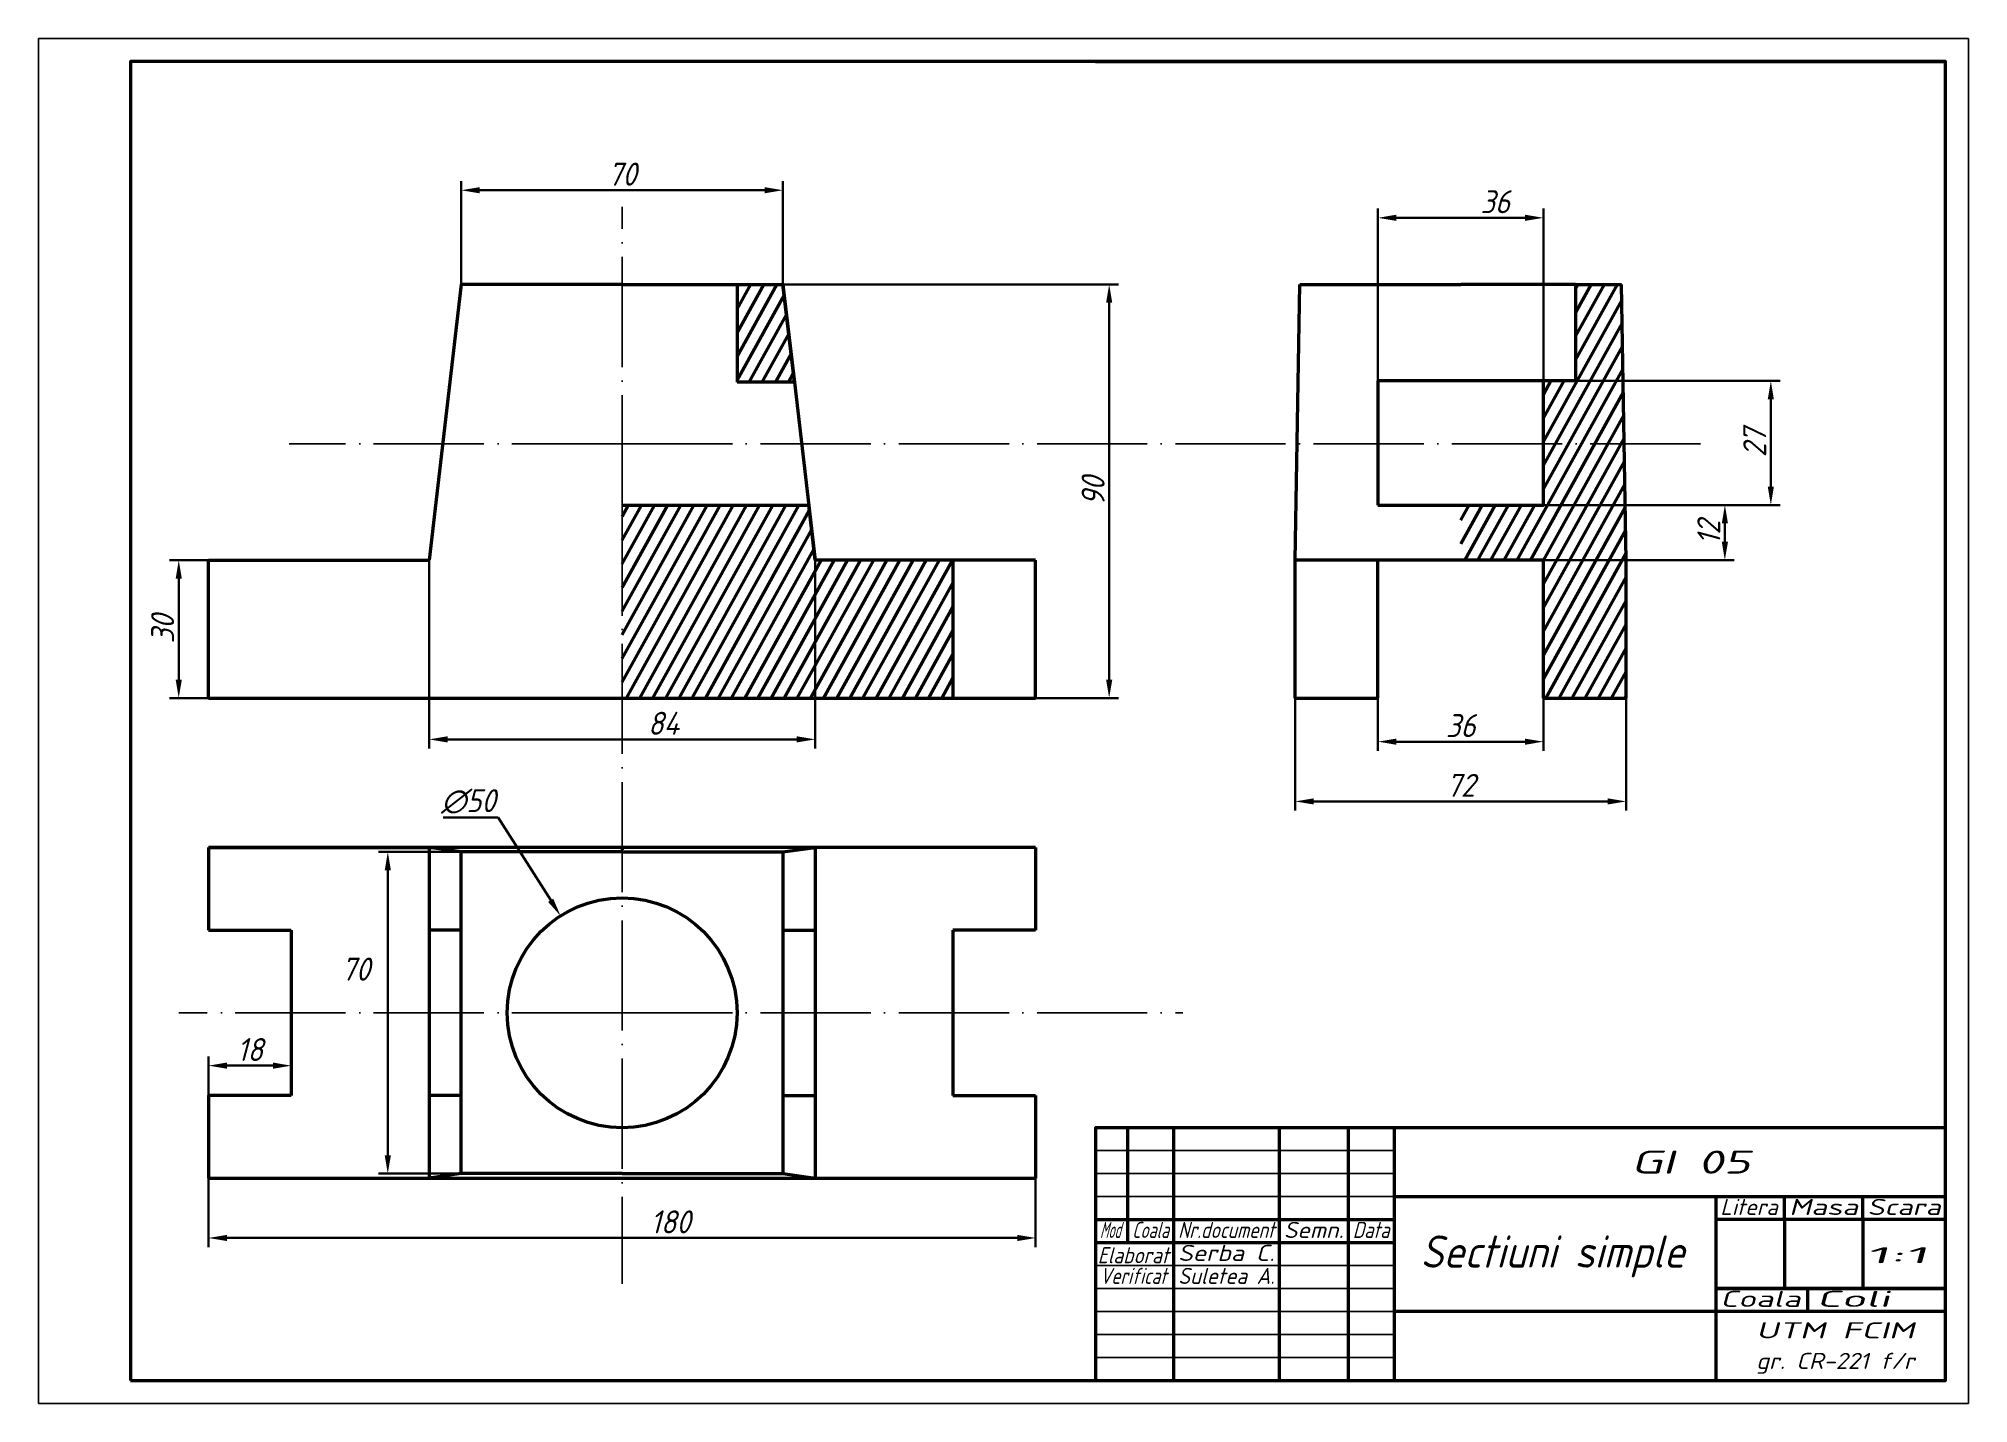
# Model space of a CAD drawing. Header units: inches. Extents: x -210 to 210, y 0 to 297.
import ezdxf
from ezdxf.enums import TextEntityAlignment as Align

# ---------------------------------------------------------------- set-up
doc = ezdxf.new("R2010")
doc.units = ezdxf.units.IN
doc.header["$MEASUREMENT"] = 0
doc.linetypes.add('ACAD_ISO04W100', pattern=[30, 24, -3, 0, -3])
for name, color, linetype, lineweight in [('axa', 10, 'ACAD_ISO04W100', 25), ('contur', 7, 'Continuous', 50), ('cote', 100, 'Continuous', 50), ('sub', 101, 'Continuous', 25), ('text3.5', 140, 'Continuous', 35), ('text5', 150, 'Continuous', 50), ('text7', 50, 'Continuous', 70)]:
    doc.layers.add(name, color=color, linetype=linetype, lineweight=lineweight)
doc.styles.get("Standard").update_dxf_attribs({"font": 'isocp.shx', "oblique": 15})
doc.dimstyles.get("Standard").update_dxf_attribs({"dimtxt": 5, "dimasz": 4, "dimexe": 2, "dimexo": 0, "dimgap": 1, "dimtad": 1, "dimtoh": 1, "dimdec": 0, "dimzin": 0, "dimtxsty": 'Standard', "dimcen": 0, "dimadec": 0, "dimazin": 0, "dimtfac": 1, "dimtdec": 0, "dimtofl": 0, "dimtmove": 0, "dimatfit": 3, "dimldrblk": 'DOTSMALL', "dimfxl": 1, "dimtolj": 1, "dimtzin": 0, "dimlwd": 35, "dimlwe": 35, "dimarcsym": 0})
pattern_1 = [(61, (-210, 0), (-2.18655, 1.212024), [])]

# ---------------------------------------------------------------- blocks, each defined once
blk = doc.blocks.new('*D3')
at = {"layer": 'cote', "color": 0, "lineweight": 35, "transparency": 16777216}
for p, q in [((-173, 49), (-173, 34)), ((7, 49), (7, 34)), ((-169, 36), (3, 36))]:
    blk.add_line(p, q, dxfattribs=at)
at = {"layer": 'cote', "color": 0, "transparency": 16777216}
for points in [[(-169, 36.67), (-169, 35.33), (-173, 36)], [(3, 36.67), (3, 35.33), (7, 36)]]:
    blk.add_solid(points, dxfattribs=at)
at = {"layer": 'Defpoints', "color": 0, "transparency": 16777216}
for p in [(-173, 49), (7, 49), (7, 36)]:
    blk.add_point(p, dxfattribs=at)
at = {"layer": 'cote', "color": 0, "transparency": 16777216, "insert": (-72.5, 39.5), "char_height": 5, "attachment_point": 5}
blk.add_mtext('\\A1;180', dxfattribs=at)
blk = doc.blocks.new('_DotSmall')
at = {"color": 0, "linetype": 'ByBlock', "const_width": 0.5}
blk.add_lwpolyline([(-0.0625, 0, 1), (0.0625, 0, 1)], format="xyb", close=True, dxfattribs=at)
blk = doc.blocks.new('*D4')
at = {"layer": 'cote', "color": 0, "lineweight": 35, "transparency": 16777216}
for p, q in [((-125, 183.5), (-125, 142.5)), ((-41, 183.5), (-41, 142.5)), ((-121, 144.5), (-45, 144.5))]:
    blk.add_line(p, q, dxfattribs=at)
at = {"layer": 'cote', "color": 0, "transparency": 16777216}
for points in [[(-121, 145.17), (-121, 143.83), (-125, 144.5)], [(-45, 145.17), (-45, 143.83), (-41, 144.5)]]:
    blk.add_solid(points, dxfattribs=at)
at = {"layer": 'Defpoints', "color": 0, "transparency": 16777216}
for p in [(-125, 183.5), (-41, 183.5), (-41, 144.5)]:
    blk.add_point(p, dxfattribs=at)
at = {"layer": 'cote', "color": 0, "transparency": 16777216, "insert": (-74, 148), "char_height": 5, "attachment_point": 5}
blk.add_mtext('\\A1;84', dxfattribs=at)
blk = doc.blocks.new('*D5')
at = {"layer": 'cote', "color": 0, "lineweight": 35, "transparency": 16777216}
for p, q in [((-48, 243.5), (25, 243.5)), ((23, 239.5), (23, 157.5)), ((-48, 153.5), (25, 153.5))]:
    blk.add_line(p, q, dxfattribs=at)
at = {"layer": 'cote', "color": 0, "transparency": 16777216}
for points in [[(22.33, 239.5), (23.67, 239.5), (23, 243.5)], [(22.33, 157.5), (23.67, 157.5), (23, 153.5)]]:
    blk.add_solid(points, dxfattribs=at)
at = {"layer": 'Defpoints', "color": 0, "transparency": 16777216}
for p in [(-48, 243.5), (-48, 153.5), (23, 153.5)]:
    blk.add_point(p, dxfattribs=at)
at = {"layer": 'cote', "color": 0, "transparency": 16777216, "insert": (19.5, 198.5), "char_height": 5, "attachment_point": 5, "rotation": 90}
blk.add_mtext('\\A1;90', dxfattribs=at)
blk = doc.blocks.new('*D6')
at = {"layer": 'cote', "color": 0, "lineweight": 35, "transparency": 16777216}
for p, q in [((-173, 183.5), (-181.5, 183.5)), ((-179.5, 179.5), (-179.5, 157.5)), ((-173, 153.5), (-181.5, 153.5))]:
    blk.add_line(p, q, dxfattribs=at)
at = {"layer": 'cote', "color": 0, "transparency": 16777216}
for points in [[(-180.17, 179.5), (-178.83, 179.5), (-179.5, 183.5)], [(-180.17, 157.5), (-178.83, 157.5), (-179.5, 153.5)]]:
    blk.add_solid(points, dxfattribs=at)
at = {"layer": 'Defpoints', "color": 0, "transparency": 16777216}
for p in [(-173, 183.5), (-179.5, 153.5), (-173, 153.5)]:
    blk.add_point(p, dxfattribs=at)
at = {"layer": 'cote', "color": 0, "transparency": 16777216, "insert": (-183, 168.5), "char_height": 5, "attachment_point": 5, "rotation": 90}
blk.add_mtext('\\A1;30', dxfattribs=at)
blk = doc.blocks.new('*D11')
at = {"layer": 'cote', "color": 0, "lineweight": 35, "transparency": 16777216}
for p, q in [((63.5, 183.5), (63.5, 129)), ((135.5, 183.5), (135.5, 129)), ((67.5, 131), (131.5, 131))]:
    blk.add_line(p, q, dxfattribs=at)
at = {"layer": 'cote', "color": 0, "transparency": 16777216}
for points in [[(67.5, 131.67), (67.5, 130.33), (63.5, 131)], [(131.5, 131.67), (131.5, 130.33), (135.5, 131)]]:
    blk.add_solid(points, dxfattribs=at)
at = {"layer": 'Defpoints', "color": 0, "transparency": 16777216}
for p in [(63.5, 183.5), (135.5, 183.5), (135.5, 131)]:
    blk.add_point(p, dxfattribs=at)
at = {"layer": 'cote', "color": 0, "transparency": 16777216, "insert": (99.5, 134.5), "char_height": 5, "attachment_point": 5}
blk.add_mtext('\\A1;72', dxfattribs=at)
blk = doc.blocks.new('*D12')
at = {"layer": 'cote', "color": 0, "lineweight": 35, "transparency": 16777216}
for p, q in [((81.5, 153.5), (81.5, 142)), ((117.5, 153.5), (117.5, 142)), ((85.5, 144), (113.5, 144))]:
    blk.add_line(p, q, dxfattribs=at)
at = {"layer": 'cote', "color": 0, "transparency": 16777216}
for points in [[(85.5, 144.67), (85.5, 143.33), (81.5, 144)], [(113.5, 144.67), (113.5, 143.33), (117.5, 144)]]:
    blk.add_solid(points, dxfattribs=at)
at = {"layer": 'Defpoints', "color": 0, "transparency": 16777216}
for p in [(81.5, 153.5), (117.5, 153.5), (117.5, 144)]:
    blk.add_point(p, dxfattribs=at)
at = {"layer": 'cote', "color": 0, "transparency": 16777216, "insert": (99.5, 147.5), "char_height": 5, "attachment_point": 5}
blk.add_mtext('\\A1;36', dxfattribs=at)
blk = doc.blocks.new('*D13')
at = {"layer": 'cote', "color": 0, "lineweight": 35, "transparency": 16777216}
for p, q in [((-173, 67), (-173, 75.5)), ((-169, 73.5), (-159, 73.5)), ((-155, 67), (-155, 75.5))]:
    blk.add_line(p, q, dxfattribs=at)
at = {"layer": 'cote', "color": 0, "transparency": 16777216}
for points in [[(-169, 74.17), (-169, 72.83), (-173, 73.5)], [(-159, 74.17), (-159, 72.83), (-155, 73.5)]]:
    blk.add_solid(points, dxfattribs=at)
at = {"layer": 'Defpoints', "color": 0, "transparency": 16777216}
for p in [(-155, 73.5), (-173, 67), (-155, 67)]:
    blk.add_point(p, dxfattribs=at)
at = {"layer": 'cote', "color": 0, "transparency": 16777216, "insert": (-164, 77), "char_height": 5, "attachment_point": 5}
blk.add_mtext('\\A1;18', dxfattribs=at)
blk = doc.blocks.new('*D14')
at = {"layer": 'cote', "color": 0, "lineweight": 35, "transparency": 16777216}
for p, q in [((-118, 243.5), (-118, 266)), ((-48, 243.5), (-48, 266)), ((-114, 264), (-52, 264))]:
    blk.add_line(p, q, dxfattribs=at)
at = {"layer": 'cote', "color": 0, "transparency": 16777216}
for points in [[(-114, 264.67), (-114, 263.33), (-118, 264)], [(-52, 264.67), (-52, 263.33), (-48, 264)]]:
    blk.add_solid(points, dxfattribs=at)
at = {"layer": 'Defpoints', "color": 0, "transparency": 16777216}
for p in [(-48, 264), (-118, 243.5), (-48, 243.5)]:
    blk.add_point(p, dxfattribs=at)
at = {"layer": 'cote', "color": 0, "transparency": 16777216, "insert": (-83, 267.5), "char_height": 5, "attachment_point": 5}
blk.add_mtext('\\A1;70', dxfattribs=at)
blk = doc.blocks.new('*D15')
at = {"layer": 'cote', "color": 0, "lineweight": 35, "transparency": 16777216}
for p, q in [((-118, 120), (-136, 120)), ((-134, 116), (-134, 54)), ((-118, 50), (-136, 50))]:
    blk.add_line(p, q, dxfattribs=at)
at = {"layer": 'cote', "color": 0, "transparency": 16777216}
for points in [[(-134.67, 116), (-133.33, 116), (-134, 120)], [(-134.67, 54), (-133.33, 54), (-134, 50)]]:
    blk.add_solid(points, dxfattribs=at)
at = {"layer": 'Defpoints', "color": 0, "transparency": 16777216}
for p in [(-118, 120), (-134, 50), (-118, 50)]:
    blk.add_point(p, dxfattribs=at)
at = {"layer": 'cote', "color": 0, "transparency": 16777216, "insert": (-141, 94.5), "char_height": 5, "attachment_point": 5}
blk.add_mtext('\\A1;70', dxfattribs=at)
blk = doc.blocks.new('*D17')
at = {"layer": 'cote', "color": 0, "lineweight": 35, "transparency": 16777216}
for p, q in [((-121.94, 127.5), (-110, 127.5)), ((-110, 127.5), (-98.55, 109.48))]:
    blk.add_line(p, q, dxfattribs=at)
at = {"layer": 'cote', "color": 0, "transparency": 16777216}
blk.add_solid([(-97.99, 109.84), (-99.11, 109.12), (-96.41, 106.1)], dxfattribs=at)
at = {"layer": 'Defpoints', "color": 0, "transparency": 16777216}
for p in [(-96.41, 106.1), (-69.59, 63.9)]:
    blk.add_point(p, dxfattribs=at)
at = {"layer": 'cote', "color": 0, "transparency": 16777216, "insert": (-116.47, 131), "char_height": 5, "attachment_point": 5}
blk.add_mtext('\\A1;∅50', dxfattribs=at)
blk = doc.blocks.new('*D18')
at = {"layer": 'cote', "color": 0, "lineweight": 35, "transparency": 16777216}
for p, q in [((117.5, 195.5), (159, 195.5)), ((157, 191.5), (157, 187.5)), ((117.5, 183.5), (159, 183.5))]:
    blk.add_line(p, q, dxfattribs=at)
at = {"layer": 'cote', "color": 0, "transparency": 16777216}
for points in [[(156.33, 191.5), (157.67, 191.5), (157, 195.5)], [(156.33, 187.5), (157.67, 187.5), (157, 183.5)]]:
    blk.add_solid(points, dxfattribs=at)
at = {"layer": 'Defpoints', "color": 0, "transparency": 16777216}
for p in [(117.5, 195.5), (117.5, 183.5), (157, 183.5)]:
    blk.add_point(p, dxfattribs=at)
at = {"layer": 'cote', "color": 0, "transparency": 16777216, "insert": (153.5, 189.5), "char_height": 5, "attachment_point": 5, "rotation": 90}
blk.add_mtext('\\A1;12', dxfattribs=at)
blk = doc.blocks.new('*D19')
at = {"layer": 'cote', "color": 0, "lineweight": 35, "transparency": 16777216}
for p, q in [((117.5, 222.5), (169, 222.5)), ((167, 218.5), (167, 199.5)), ((117.5, 195.5), (169, 195.5))]:
    blk.add_line(p, q, dxfattribs=at)
at = {"layer": 'cote', "color": 0, "transparency": 16777216}
for points in [[(166.33, 218.5), (167.67, 218.5), (167, 222.5)], [(166.33, 199.5), (167.67, 199.5), (167, 195.5)]]:
    blk.add_solid(points, dxfattribs=at)
at = {"layer": 'Defpoints', "color": 0, "transparency": 16777216}
for p in [(117.5, 222.5), (117.5, 195.5), (167, 195.5)]:
    blk.add_point(p, dxfattribs=at)
at = {"layer": 'cote', "color": 0, "transparency": 16777216, "insert": (163.5, 209), "char_height": 5, "attachment_point": 5, "rotation": 90}
blk.add_mtext('\\A1;27', dxfattribs=at)
blk = doc.blocks.new('*D20')
at = {"layer": 'cote', "color": 0, "lineweight": 35, "transparency": 16777216}
for p, q in [((81.5, 222.5), (81.5, 260)), ((85.5, 258), (113.5, 258)), ((117.5, 222.5), (117.5, 260))]:
    blk.add_line(p, q, dxfattribs=at)
at = {"layer": 'cote', "color": 0, "transparency": 16777216}
for points in [[(85.5, 258.67), (85.5, 257.33), (81.5, 258)], [(113.5, 258.67), (113.5, 257.33), (117.5, 258)]]:
    blk.add_solid(points, dxfattribs=at)
at = {"layer": 'Defpoints', "color": 0, "transparency": 16777216}
for p in [(117.5, 258), (81.5, 222.5), (117.5, 222.5)]:
    blk.add_point(p, dxfattribs=at)
at = {"layer": 'cote', "color": 0, "transparency": 16777216, "insert": (107, 261.5), "char_height": 5, "attachment_point": 5}
blk.add_mtext('\\A1;36', dxfattribs=at)

msp = doc.modelspace()

# ---------------------------------------------------------------- hatches: boundary and pattern name
at = {"layer": 'contur', "transparency": 33554661}
h = msp.add_hatch(dxfattribs=at)
h.set_pattern_fill('ANSI31', color=256, scale=20, angle=16)
h.set_pattern_definition(pattern_1)
h.paths.add_polyline_path([(-48, 243.5), (-58, 243.5), (-58, 222.24), (-45.52, 222.24)])
h.paths.add_polyline_path([(-11, 183.5), (-41, 183.5), (-42.39, 195.42), (-83, 195.42), (-83, 153.5), (-11, 153.5)])
h = msp.add_hatch(dxfattribs=at)
h.set_pattern_fill('ANSI31', color=256, scale=20, angle=16)
h.set_pattern_definition(pattern_1)
h.paths.add_polyline_path([(135.08, 208.83), (117.5, 208.83), (117.5, 195.5), (99.5, 195.5), (99.5, 183.5), (117.5, 183.5), (117.5, 153.5), (135.5, 153.5), (135.5, 183.5)])
h.paths.add_polyline_path([(134.5, 243.5), (124.5, 243.5), (124.5, 222.5), (117.5, 222.5), (117.5, 208.83), (135.08, 208.83)])

# ---------------------------------------------------------------- linework, layer by layer
at = {"layer": 'axa'}
for p, q in [((-83, 195.42), (-83, 260.42)), ((-83, 208.83), (-155.5, 208.83)), ((-83, 208.83), (154.5, 208.83)), ((-83, 195.42), (-83, 26)), ((-83, 85), (-179.5, 85)), ((-83, 85), (39, 85))]:
    msp.add_line(p, q, dxfattribs=at)
at = {"layer": 'contur'}
for p, q in [((20, 292), (205, 292)), ((-118, 243.5), (-125, 183.5)), ((-83, 243.5), (-118, 243.5)), ((-83, 243.5), (-48, 243.5)), ((-83, 243.5), (-58, 243.5)), ((-58, 243.5), (-58, 222.24)), ((-48, 243.5), (-45.52, 222.24)), ((-45.52, 222.24), (-48, 243.5)), ((63.5, 183.5), (64.5, 243.5)), ((64.5, 243.5), (99.5, 243.5)), ((124.5, 243.5), (99.5, 243.5)), ((124.5, 243.5), (124.5, 222.5)), ((124.5, 243.5), (134.5, 243.5)), ((135.5, 183.5), (134.5, 243.5)), ((-45.52, 222.24), (-58, 222.24)), ((-45.52, 222.24), (-42.39, 195.42)), ((99.5, 222.5), (81.5, 222.5)), ((81.5, 222.5), (81.5, 195.5)), ((117.5, 222.5), (99.5, 222.5)), ((117.5, 195.5), (117.5, 222.5)), ((124.5, 222.5), (117.5, 222.5)), ((-42.39, 195.42), (-83, 195.42)), ((-41, 183.5), (-42.39, 195.42)), ((-42.39, 195.42), (-41, 183.5)), ((81.5, 195.5), (117.5, 195.5)), ((-173, 153.5), (-173, 183.5)), ((-173, 183.5), (-125, 183.5)), ((-11, 183.5), (-41, 183.5)), ((7, 183.5), (-11, 183.5)), ((-11, 183.5), (-11, 153.5)), ((7, 153.5), (7, 183.5)), ((63.5, 153.5), (63.5, 183.5)), ((81.5, 183.5), (63.5, 183.5)), ((63.5, 153.5), (63.5, 183.5)), ((81.5, 153.5), (81.5, 183.5)), ((117.5, 183.5), (81.5, 183.5)), ((117.5, 153.5), (117.5, 183.5)), ((135.5, 153.5), (135.5, 183.5)), ((135.5, 153.5), (135.5, 183.5)), ((-173, 153.5), (7, 153.5)), ((63.5, 153.5), (81.5, 153.5)), ((117.5, 153.5), (135.5, 153.5)), ((7, 121), (-173, 121)), ((-173, 121), (-173, 103)), ((-173, 121), (-125, 121)), ((-125, 121), (-125, 49)), ((-118, 120), (-125, 121)), ((-83, 120), (-118, 120)), ((-118, 50), (-118, 120)), ((-83, 121), (-83, 120.5)), ((-83, 120), (-48, 120)), ((-48, 120), (-41, 121)), ((-48, 120), (-48, 50)), ((-41, 121), (-41, 49)), ((7, 121), (7, 103)), ((-173, 103), (-155, 103)), ((-155, 103), (-155, 67)), ((-118, 103), (-125, 103)), ((-48, 103), (-41, 103)), ((7, 103), (-11, 103)), ((-11, 103), (-11, 67)), ((-173, 67), (-173, 49)), ((-155, 67), (-173, 67)), ((-118, 67), (-125, 67)), ((-48, 67), (-41, 67)), ((-11, 67), (7, 67)), ((7, 67), (7, 49)), ((27, 60), (27, 35)), ((37, 60), (37, 5)), ((60, 60), (60, 5)), ((75, 60), (75, 5)), ((85, 60), (85, 5)), ((85, 60), (85, 45)), ((-173, 49), (7, 49)), ((-118, 50), (-125, 49)), ((-83, 50), (-118, 50)), ((-83, 50), (-48, 50)), ((-48, 50), (-41, 49)), ((85, 45), (205, 45)), ((155, 45), (155, 5)), ((170, 40), (170, 45)), ((187, 40), (187, 45)), ((20, 40), (85, 40)), ((205, 40), (155, 40)), ((170, 40), (170, 25)), ((187, 40), (187, 25)), ((20, 35), (85, 35)), ((205, 25), (155, 25)), ((155, 25), (175, 25)), ((175, 25), (205, 25)), ((175, 25), (175, 20)), ((155, 20), (85, 20)), ((205, 20), (155, 20))]:
    msp.add_line(p, q, dxfattribs=at)
for points in [[(-190, 5), (205, 5), (205, 292), (-190, 292)], [(20, 5), (205, 5), (205, 60), (20, 60)]]:
    msp.add_lwpolyline(points, close=True, dxfattribs=at)
msp.add_circle((-83, 85), 25, dxfattribs=at)
at = {"layer": 'sub'}
for p, q in [((20, 55), (85, 55)), ((20, 50), (85, 50)), ((20, 45), (85, 45)), ((20, 30), (85, 30)), ((20, 25), (85, 25)), ((20, 20), (85, 20)), ((20, 15), (85, 15)), ((20, 10), (85, 10))]:
    msp.add_line(p, q, dxfattribs=at)
msp.add_lwpolyline([(-210, 0), (210, 0), (210, 297), (-210, 297)], close=True, dxfattribs=at)

# ---------------------------------------------------------------- texts
at = {"layer": 'text3.5', "oblique": 15}
for s, width, p, p2 in [('Litera', 1.024435, (156, 41), (168.5, 41)), ('Masa', 1.483591, (171, 41), (186, 41)), ('Scara', 1.39108, (188, 41), (204, 41)), ('Mod', 0.598007, (21, 36), (25.5, 36)), ('Coala', 0.740614, (28, 36), (36, 36)), ('Nr.document', 0.839161, (38, 36), (59, 36)), ('Semn.', 1.142857, (61, 36), (74, 36)), ('Data', 0.850896, (76, 36), (84, 36)), ('Elaborat', 0.894661, (20.5, 30.5), (36, 30.5)), ('Serba C.', 1.263158, (38, 31), (59, 31)), ('1:1', 3.354037, (187.81, 30.5), (201.31, 30.5)), ('Verificat', 0.804438, (21, 26), (35.5, 26)), ('Suletea A.', 0.991736, (38, 26), (59, 26)), ('Coala', 1.620092, (156, 21), (173.5, 21)), ('Coli', 2.344322, (177, 21), (193, 21)), ('UTM FCIM', 1.842457, (163.79, 14.15), (198.29, 14.15)), ('gr. CR-221 f/r', 1.194805, (163.79, 7.5), (198.29, 7.5))]:
    msp.add_text(s, height=3.5, dxfattribs=dict(at, width=width)).set_placement(p, p2, align=Align.FIT)
at = {"layer": 'text5', "oblique": 15, "width": 1.86285}
msp.add_text('GI 05', height=5, dxfattribs=at).set_placement((136.59, 50.01), (162.59, 50.01), align=Align.FIT)
at = {"layer": 'text7', "oblique": 15}
msp.add_text('Sectiuni simple', height=7, dxfattribs=at).set_placement((119.5, 32), align=Align.MIDDLE)

# ---------------------------------------------------------------- dimensions: what is measured, and where the dimension line sits
at = {"layer": 'cote'}
for base, p1, p2, picture, middle in [((-48, 264), (-118, 243.5), (-48, 243.5), '*D14', (-83, 267.5)), ((135.5, 131), (63.5, 183.5), (135.5, 183.5), '*D11', (99.5, 134.5)), ((117.5, 144), (81.5, 153.5), (117.5, 153.5), '*D12', (99.5, 147.5)), ((-155, 73.5), (-173, 67), (-155, 67), '*D13', (-164, 77))]:
    dim = msp.add_linear_dim(base=base, p1=p1, p2=p2, dimstyle='Standard', dxfattribs=at)
    dim.commit()
    dim.dimension.update_dxf_attribs({"geometry": picture, "text_midpoint": middle})
for base, p1, p2, picture, middle in [((117.5, 258), (81.5, 222.5), (117.5, 222.5), '*D20', (107, 258)), ((-41, 144.5), (-125, 183.5), (-41, 183.5), '*D4', (-74, 144.5))]:
    dim = msp.add_linear_dim(base=base, p1=p1, p2=p2, dimstyle='Standard', dxfattribs=at)
    dim.commit()
    dim.dimension.update_dxf_attribs({"geometry": picture, "text_midpoint": middle, "dimtype": 160})
for base, p1, p2, picture, middle in [((23, 153.5), (-48, 243.5), (-48, 153.5), '*D5', (19.5, 198.5)), ((167, 195.5), (117.5, 222.5), (117.5, 195.5), '*D19', (163.5, 209)), ((157, 183.5), (117.5, 195.5), (117.5, 183.5), '*D18', (153.5, 189.5)), ((-179.5, 153.5), (-173, 183.5), (-173, 153.5), '*D6', (-183, 168.5))]:
    dim = msp.add_linear_dim(base=base, p1=p1, p2=p2, angle=90, dimstyle='Standard', dxfattribs=at)
    dim.commit()
    dim.dimension.update_dxf_attribs({"geometry": picture, "text_midpoint": middle})
dim = msp.add_diameter_dim_2p(p1=(-69.59, 63.9), p2=(-96.41, 106.1), dimstyle='Standard', dxfattribs=at)
dim.commit()
dim.dimension.update_dxf_attribs({"geometry": '*D17', "text_midpoint": (-116.47, 127.5), "dimtype": 163})
dim = msp.add_linear_dim(base=(-134, 50), p1=(-118, 120), p2=(-118, 50), angle=90, dimstyle='Standard', override={"dimtmove": 2}, dxfattribs=at)
dim.commit()
dim.dimension.update_dxf_attribs({"geometry": '*D15', "text_midpoint": (-141, 94.5), "dimtype": 160})
dim = msp.add_linear_dim(base=(7, 36), p1=(-173, 49), p2=(7, 49), dimstyle='Standard', override={"dimtmove": 2}, dxfattribs=at)
dim.commit()
dim.dimension.update_dxf_attribs({"geometry": '*D3', "text_midpoint": (-72.5, 39.5), "dimtype": 160})

doc.saveas('drawing.dxf')
